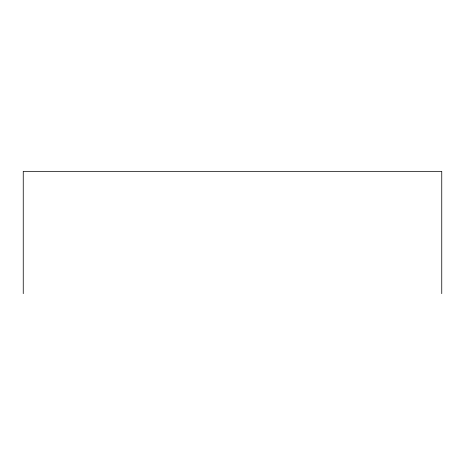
<?xml version="1.0" encoding="UTF-8"?>
<svg xmlns="http://www.w3.org/2000/svg" width="465" height="465" viewBox="0 0 465 465"><rect width="100%" height="100%" fill="white"/><g stroke="black" fill="none" stroke-linecap="round" stroke-linejoin="round"><path stroke-width="0.7" d="M441.75 293.653L441.75 171.347L23.25 171.347L23.25 293.653"/></g></svg>
